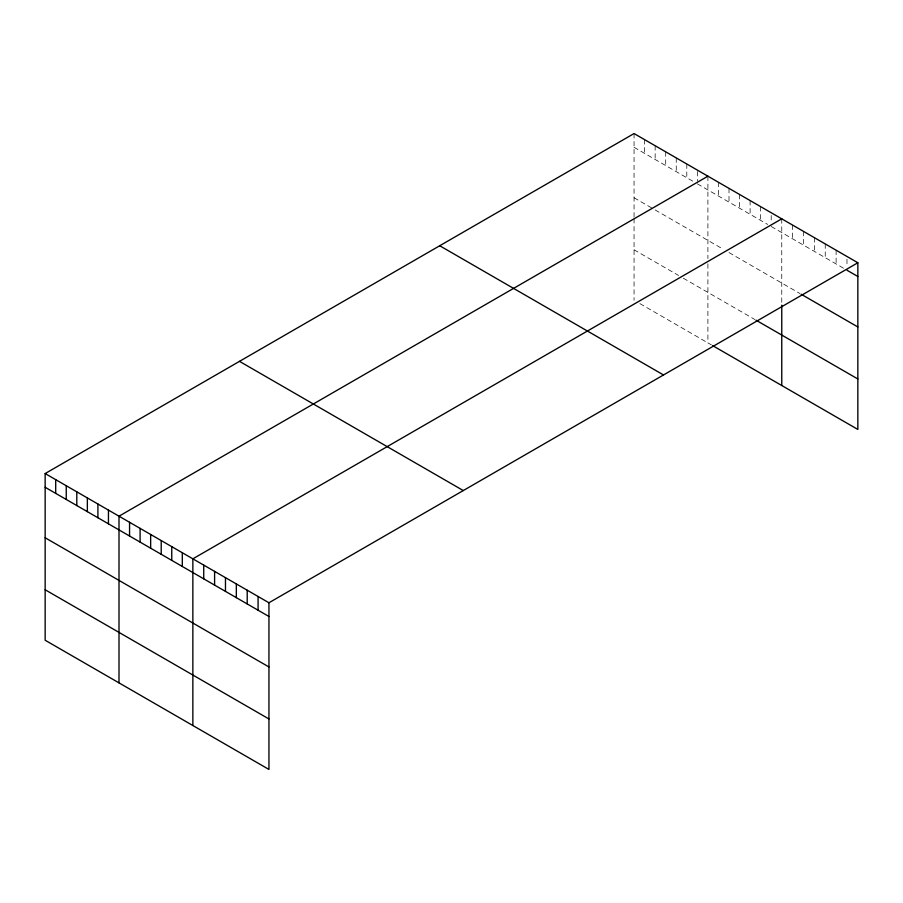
<?xml version="1.0" encoding="UTF-8"?>
<svg xmlns="http://www.w3.org/2000/svg" width="903" height="903" viewBox="0 0 903 903"><rect width="100%" height="100%" fill="white"/><g stroke="black" fill="none" stroke-linecap="round" stroke-linejoin="round"><path stroke-width="0.68" stroke-dasharray="4.51 3.39" d="M634.053 147.291L693.831 181.808M697.353 183.84L767.685 224.441M771.207 226.472L844.565 268.823M634.053 197.757L653.975 209.27M655.149 209.947L723.145 249.194M729.003 252.58L799.877 293.498M634.053 249.77L678.593 275.483M683.289 278.192L754.795 319.481M639.911 303.622L711.417 344.912M846.98 259.229L846.98 266.103M836.11 250.21L836.11 263.947M825.24 243.934L825.24 257.671M814.371 237.658L814.371 251.395M803.501 231.382L803.501 245.119M792.631 225.107L792.631 238.843M781.761 218.831L781.761 303.837M771.207 215.49L771.207 222.352M760.653 206.652L760.653 220.377M750.111 200.556L750.111 214.293M739.557 194.461L739.557 208.198M729.003 188.377L729.003 202.103M718.449 182.282L718.449 196.019M707.907 176.187L707.907 258.597M707.907 263.8L707.907 342.88M697.353 171.468L697.353 181.085M686.799 164.007L686.799 177.744M676.257 157.912L676.257 171.649M665.703 151.828L665.703 165.565M655.149 145.733L655.149 159.47M644.595 139.649L644.595 153.375M634.053 133.554L634.053 217.262M634.053 218.56L634.053 300.236"/><path stroke-width="1.35" d="M857.85 262.762L268.947 602.764L268.947 769.446L45.15 640.238L45.15 473.556L634.053 133.554L857.85 262.762L857.85 429.444L712.591 345.589M707.907 176.187L119.004 516.189L119.004 682.882M781.761 218.831L192.858 558.833L192.858 725.515M846.98 270.223L857.85 276.499M801.085 294.197L857.85 326.965M755.969 320.159L857.85 378.978M439.716 245.751L663.513 374.959M239.487 361.347L463.284 490.566M45.15 473.556L268.947 602.764M45.15 487.281L268.947 616.489M45.15 537.759L268.947 666.967M45.15 589.761L268.947 718.969M781.761 305.146L781.761 385.513M258.077 596.488L258.077 610.214M247.208 590.212L247.208 603.938M236.338 583.936L236.338 597.662M225.468 577.66L225.468 591.386M214.598 571.385L214.598 585.11M203.728 565.109L203.728 578.834M182.304 552.738L182.304 566.474M171.762 546.642L171.762 560.379M161.208 540.558L161.208 554.284M150.654 534.463L150.654 548.2M140.1 528.368L140.1 542.105M129.558 522.284L129.558 536.01M108.45 510.093L108.45 523.83M97.908 504.009L97.908 517.746M87.354 497.914L87.354 511.651M76.8 491.819L76.8 505.556M66.246 485.735L66.246 499.472M55.704 479.64L55.704 493.377"/></g></svg>
